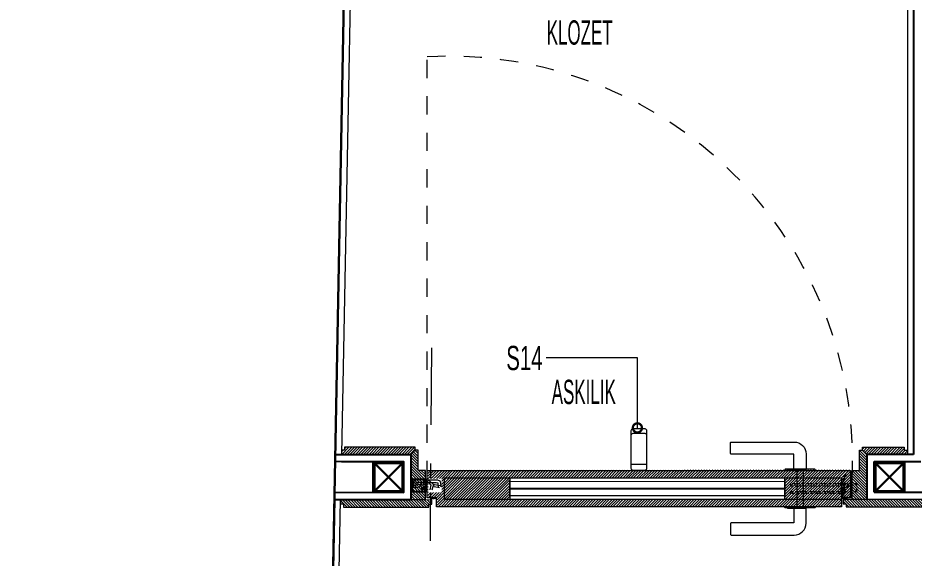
# Model space of a CAD drawing. Header units: centimetres. Extents: x 5488 to 20269, y -31398 to -19684.
# Drawn here: x 18571.6 to 18719, y -22487.3 to -22398.5 of the extents above; entities that cross this region are included whole.
import ezdxf
from ezdxf import colors
from ezdxf.entities.mleader import LeaderData, LeaderLine
from ezdxf.math import Vec2, Vec3

# ---------------------------------------------------------------- set-up
doc = ezdxf.new("R2010")
doc.units = ezdxf.units.CM
doc.set_wipeout_variables(frame=1)
for name, pattern in [('DASHED', [0.75, 0.5, -0.25]), ('HIDDEN', [9.525, 6.35, -3.175]), ('XKITLINE02', [4, 2, -2])]:
    doc.linetypes.add(name, pattern=pattern)
for name, color, linetype in [('3-OPN-XDR-HARDWARE', 52, 'Continuous'), ('Auto-İzolasyon malzemesi', 251, 'Continuous'), ('xxx_Autoxxx_Auto_Duvar_Alcipan', 51, 'Continuous')]:
    doc.layers.add(name, color=color, linetype=linetype)
for name, color, linetype, lineweight in [('Auto-SilikCizgiler', 251, 'Continuous', 0), ('xxx_Auto_CLADDING_WOOD_Hatch', 16, 'Continuous', 0), ('xxx_Auto_Duvar_Duvar Plan Kesit', 7, 'Continuous', 30), ('xxx_Auto_FFE-METAL', 132, 'Continuous', 5), ('xxx_Auto_Kaplama_Ahşap', 34, 'Continuous', 0), ('xxx_Auto_Kaplama_Ahşap Tarama', 16, 'Continuous', 5), ('xxx_Auto_Kaplama_Seramik', 182, 'Continuous', 13), ('xxx_Auto_Kaplama_Seramik Tarama', 186, 'Continuous', 5), ('xxx_Auto_Konstruksiyon_Metal', 141, 'Continuous', 0), ('xxx_Auto_Mobilya_Metal', 132, 'Continuous', 20), ('xxx_Auto_SIGN_GENERAL', 51, 'Continuous', 0), ('xxx_Auto_Tefris_Silik', 252, 'Continuous', 13), ('xxx_Auto_Tefris_Tefris', 32, 'Continuous', 15)]:
    doc.layers.add(name, color=color, linetype=linetype, lineweight=lineweight)
doc.layers.add('wipeout', color=7, linetype='Continuous', true_color=0xffffff)
doc.styles.add('AUTOBAN', font='')
doc.styles.add('ROMANS', font='romans')
doc.styles.get('AUTOBAN').set_extended_font_data('Helvetica Normal Tr')
doc.linetypes.add('BATTING', pattern='A,0.00254,-2.54,[134,ltypeshp.shx,S=2.54,R=0,X=-2.54,Y=0],-5.08,[134,ltypeshp.shx,S=2.54,R=180,X=2.54,Y=0],-2.54', length=10.16254)

# ---------------------------------------------------------------- blocks, each defined once
blk = doc.blocks.new('gizli menteşe')
blk.add_wipeout([(32460.16, 20587.51), (32462.32, 20587.51), (32462.32, 20589.71), (32460.16, 20589.71)]).translate(0, 0, 0.01)
at = {"layer": 'xxx_Auto_Mobilya_Metal', "extrusion": (0.000604345, -1.60261e-05, 1), "elevation": 19.29}
blk.add_lwpolyline([(32461.98, 20588.22), (32461.11, 20588.39, -0.53227), (32461.17, 20588.78), (32462.06, 20588.63)], format="xyb", dxfattribs=at)
blk.add_wipeout([(32457.5, 20587.52), (32459.66, 20587.51), (32459.66, 20589.71), (32457.5, 20589.71)]).translate(0, 0, 0.01)
for points in [[(32459.66, 20587.52), (32457.49, 20587.52), (32457.49, 20589.71), (32459.66, 20589.71)], [(32459.56, 20587.62), (32457.59, 20587.62), (32457.59, 20589.61), (32459.56, 20589.61)]]:
    blk.add_lwpolyline(points, close=True, dxfattribs=at)
for points in [[(32459.74, 20589.53), (32458.17, 20589.53), (32457.78, 20589.38), (32457.69, 20589.11), (32457.63, 20588.38)], [(32459.74, 20589.53), (32458.17, 20589.53), (32457.78, 20589.38), (32457.69, 20589.11), (32457.63, 20588.38)], [(32459.74, 20589.12), (32458.4, 20589.12), (32458.1, 20589.07), (32458.09, 20589.03), (32458.03, 20588.34)], [(32459.74, 20589.12), (32458.4, 20589.12), (32458.1, 20589.07), (32458.09, 20589.03), (32458.03, 20588.34)], [(32459.74, 20589.53), (32459.49, 20589.4), (32458.82, 20588.77), (32459.09, 20587.82)], [(32459.74, 20589.53), (32459.49, 20589.4), (32458.82, 20588.77), (32459.09, 20587.82)], [(32459.91, 20589.19), (32459.7, 20589.09), (32459.24, 20588.65), (32459.45, 20587.92)], [(32459.91, 20589.19), (32459.7, 20589.09), (32459.24, 20588.65), (32459.45, 20587.92)], [(32459.89, 20589.19), (32460.1, 20589.09), (32460.56, 20588.65), (32460.35, 20587.92)], [(32460.06, 20589.53), (32460.31, 20589.4), (32460.98, 20588.77), (32460.71, 20587.82)], [(32460.06, 20589.53), (32461.63, 20589.53), (32462.02, 20589.38), (32462.11, 20589.11), (32462.17, 20588.38)], [(32460.06, 20589.12), (32461.4, 20589.12), (32461.7, 20589.07), (32461.71, 20589.03), (32461.77, 20588.34)]]:
    blk.add_lwpolyline(points, dxfattribs=at)
blk.add_lwpolyline([(32457.83, 20588.22), (32458.7, 20588.39, 0.53227), (32458.64, 20588.78), (32457.75, 20588.63)], format="xyb", dxfattribs=at)
blk.add_lwpolyline([(32457.83, 20588.22), (32458.7, 20588.39, 0.53227), (32458.64, 20588.78), (32457.75, 20588.63)], format="xyb", dxfattribs=at)
at = {"layer": 'xxx_Auto_Mobilya_Metal', "extrusion": (0.000604345, -1.60261e-05, 1)}
for centre in [(32457.83, 20588.42, 19.29), (32459.31, 20587.82, 19.29)]:
    blk.add_circle(centre, 0.204, dxfattribs=at)
blk = doc.blocks.new('A$C81bdc4d8')
at = {"layer": 'xxx_Auto_Konstruksiyon_Metal'}
for points in [[(-0.05, 1.1), (0, 1.15), (0, 6.05), (-0.05, 6.1), (-0.15, 6.1), (-0.2, 6.05), (-0.2, 1.15), (-0.15, 1.1)], [(6.03, 1.1), (5.98, 1.15), (5.98, 6.05), (6.03, 6.1), (6.13, 6.1), (6.18, 6.05), (6.18, 1.15), (6.13, 1.1)]]:
    blk.add_lwpolyline(points, close=True, dxfattribs=at)
for points in [[(-0.2, 2.58), (-2.66, 2.58), (-2.66, -7.71), (-2.67, -7.77), (-2.7, -7.8), (-2.77, -7.82), (-4.56, -7.82), (-4.62, -7.8), (-4.65, -7.77), (-4.66, -7.71), (-4.66, 2.62, -0.408998), (-2.69, 4.62), (-0.2, 4.62)], [(6.18, 2.58), (8.64, 2.58), (8.64, -7.71), (8.65, -7.77), (8.69, -7.8), (8.75, -7.82), (10.54, -7.82), (10.6, -7.8), (10.63, -7.77), (10.64, -7.71), (10.64, 2.62, 0.408998), (8.67, 4.62), (6.18, 4.62)]]:
    blk.add_lwpolyline(points, format="xyb", dxfattribs=at)
for points in [[(-0.2, 1.51), (-0.22, 1.53), (-0.22, 4.65), (-0.2, 4.67)], [(6.18, 1.51), (6.2, 1.53), (6.2, 4.65), (6.18, 4.67)], [(-0.2, 4.12), (6.2, 4.12)], [(-0.2, 3.08), (6.2, 3.08)]]:
    blk.add_lwpolyline(points, dxfattribs=at)
at = {"layer": 'xxx_Auto_Mobilya_Metal', "linetype": 'DASHED'}
for points in [[(2.15, 10.9), (2.15, 12.9), (3.55, 12.9), (3.55, 10.9)], [(2.24, 10.6), (2.24, 11.6), (2.54, 11.6), (3.55, 10.6)]]:
    blk.add_lwpolyline(points, dxfattribs=at)
blk.add_lwpolyline([(0.81, 11.2), (0.81, 11.2, 0.414214), (1.31, 10.7), (4.61, 10.7), (4.61, 10.9), (1.31, 10.9, -0.414214), (1.01, 11.2)], format="xyb", close=True, dxfattribs=at)
for points in [[(2.05, 10.9), (2.05, 10.8), (3.65, 10.8), (3.65, 10.9)], [(2.12, 10.3), (3.92, 10.3), (3.92, 10.6), (2.12, 10.6)], [(2.24, 2.05), (2.54, 2.05), (2.54, 10.3), (2.24, 10.3)], [(3.79, 2.05), (3.49, 2.05), (3.49, 10.3), (3.79, 10.3)]]:
    blk.add_lwpolyline(points, close=True, dxfattribs=at)
blk = doc.blocks.new('A$C43927237')
at = {"layer": 'wipeout', "color": 1, "xscale": 7.97828250740921, "yscale": 7.97828250740921, "zscale": 7.97828250740921, "rotation": 270}
blk.add_blockref('A$C81bdc4d8', (-42.8, 0), dxfattribs=at)
blk = doc.blocks.new('kutu profil')
at = {"layer": 'xxx_Auto_Duvar_Duvar Plan Kesit', "color": 0}
for points in [[(0, -5), (5, -5), (5, 0), (0, 0)], [(0.2, -4.8), (4.8, -4.8), (4.8, -0.2), (0.2, -0.2)]]:
    blk.add_lwpolyline(points, close=True, dxfattribs=at)
blk.add_lwpolyline([(0.2, -4.8), (4.8, -0.2), (4.8, -4.8), (0.2, -0.2)], dxfattribs=at)
blk = doc.blocks.new('A$Cd4c68676')
at = {"layer": 'xxx_Auto_CLADDING_WOOD_Hatch'}
h = blk.add_hatch(dxfattribs=at)
h.set_pattern_fill('ANSI31', color=256, scale=0.1, angle=810)
h.set_pattern_definition([(135, (6544.17635, -242768.95117), (-0.22450640303, -0.22450640303), [])])
h.paths.add_polyline_path([(70.44, 453.62), (70.44, 446.22), (68.04, 446.22), (68.04, 451.02), (69.24, 451.02), (69.24, 454.32), (69.74, 454.32)])
h = blk.add_hatch(dxfattribs=at)
h.set_pattern_fill('ANSI31', color=256, scale=0.1, angle=810)
h.set_pattern_definition([(135, (-73829.01786, -5505.9717), (-0.224506403, -0.224506403), [])])
h.paths.add_polyline_path([(-16.13, 445.49), (-15.63, 445.49), (-15.63, 444.99), (-1.63, 444.95), (-1.63, 445.44), (-1.13, 445.45), (-1.13, 446.14), (-16.13, 446.18)])
h = blk.add_hatch(dxfattribs=at)
h.set_pattern_fill('ANSI31', color=256, scale=0.1, angle=810)
h.set_pattern_definition([(135, (-73726.72675, -5505.94916), (-0.224506403, -0.224506403), [])])
h.paths.add_polyline_path([(97.04, 445.51), (97.54, 445.52), (97.54, 446.21), (66.54, 446.21), (66.54, 445.52), (67.04, 445.52), (67.04, 445.02), (97.04, 445.02)])
at = {"layer": 'xxx_Auto_Kaplama_Ahşap Tarama'}
h = blk.add_hatch(dxfattribs=at)
h.set_pattern_fill('ANSI31', color=256, scale=0.1, angle=180)
h.set_pattern_definition([(225, (12813.203, -164887.78267), (0.224506403, -0.224506403), [])])
h.paths.add_polyline_path([(-15.98, 454.33), (-15.98, 453.64), (-4.56, 453.62), (-3.86, 454.32), (-3.86, 454.82), (-15.48, 454.83), (-15.48, 454.33)])
h = blk.add_hatch(dxfattribs=at)
h.set_pattern_fill('ANSI31', color=256, scale=0.1, angle=180)
h.set_pattern_definition([(225, (12822.90656, -164878.0235), (0.224506403, -0.224506403), [])])
h.paths.add_polyline_path([(77.09, 454.32), (77.09, 453.62), (70.44, 453.62), (69.74, 454.32), (69.74, 454.82), (76.59, 454.82), (76.59, 454.32)])
h = blk.add_hatch(dxfattribs=at)
h.set_pattern_fill('ANSI31', color=256, scale=0.1, angle=180)
h.set_pattern_definition([(225, (12814.6729, -164877.5803), (0.224506403, -0.224506403), [])])
h.paths.add_polyline_path([(67.74, 446.52), (66.24, 446.52), (66.24, 445.02), (-0.26, 445.02), (-0.26, 446.52), (-1.76, 446.52), (-1.76, 451.02), (67.74, 451.12)])
h.paths.add_polyline_path([(66.24, 446.52), (66.24, 446.21), (1.04, 446.21), (1.04, 449.81), (66.24, 449.83)], flags=17)
h = blk.add_hatch(dxfattribs=at)
h.set_pattern_fill('ANSI31', color=256, scale=0.1, angle=180)
h.set_pattern_definition([(225, (38166.775, -160766.65128), (0.224506403, -0.224506403), [])])
h.paths.add_polyline_path([(11.73, 446.21), (0.94, 446.21), (0.94, 449.81), (11.73, 449.81)])
h = blk.add_hatch(dxfattribs=at)
h.set_pattern_fill('ANSI31', color=256, scale=0.1, angle=180)
h.set_pattern_definition([(225, (83109.02914, -202026.80726), (0.22450640303, -0.22450640303), [])])
h.paths.add_polyline_path([(56.95, 449.81), (66.24, 449.81), (66.24, 446.21), (56.95, 446.21)])
at = {"layer": '3-OPN-XDR-HARDWARE', "ltscale": 2}
for points in [[(-0.88, 446.37), (-1.25, 446.37), (-1.25, 446.52), (-0.5, 446.52, -0.092)], [(-0.88, 446.42), (-1.2, 446.42), (-1.2, 446.47), (-0.71, 446.47, -0.043117)], [(66.76, 446.37), (67.13, 446.37), (67.13, 446.52), (66.38, 446.52, 0.092)], [(66.76, 446.42), (67.08, 446.42), (67.08, 446.47), (66.59, 446.47, 0.043117)]]:
    blk.add_lwpolyline(points, format="xyb", close=True, dxfattribs=at)
at = {"layer": 'Auto-İzolasyon malzemesi', "linetype": 'BATTING', "ltscale": 0.008}
blk.add_lwpolyline([(11.73, 448.02), (56.95, 448.02)], dxfattribs=at)
at = {"layer": 'Auto-SilikCizgiler'}
blk.add_lwpolyline([(11.73, 449.22), (56.95, 449.21), (56.95, 446.81), (11.73, 446.82)], close=True, dxfattribs=at)
at = {"layer": 'xxx_Auto_Duvar_Duvar Plan Kesit', "color": 0}
for points in [[(-5.76, 452.42), (-5.81, 447.37)], [(-5.76, 452.42), (-5.76, 452.42)], [(10.2, 250.23), (-1.53, 250.21), (-1.16, 290.35), (-20.08, 290.11), (-17.13, 446.27)]]:
    blk.add_lwpolyline(points, dxfattribs=at)
at = {"layer": 'xxx_Auto_Kaplama_Seramik'}
for points in [[(-13.42, 588.41), (-15.98, 453.64)], [(77.09, 588.41), (77.09, 453.62)], [(4.83, 251.21), (-0.52, 251.21), (-0.15, 291.36), (-19.06, 291.12), (-16.13, 446.19)]]:
    blk.add_lwpolyline(points, dxfattribs=at)
at = {"layer": 'xxx_Auto_Kaplama_Seramik Tarama', "color": 0}
blk.add_lwpolyline([(-14.42, 589.43), (-20.08, 290.08)], dxfattribs=at)
at = {"layer": 'xxx_Auto_Tefris_Silik', "linetype": 'HIDDEN', "ltscale": 2}
blk.add_lwpolyline([(-1.19, 471.2), (-2.41, 290.33)], dxfattribs=at)
at = {"layer": 'xxx_Auto_Tefris_Tefris'}
for points in [[(-15.98, 454.33), (-15.98, 453.64), (-4.56, 453.62), (-3.86, 454.32), (-3.86, 454.82), (-15.48, 454.83), (-15.48, 454.33)], [(70.44, 453.62), (70.44, 446.22), (68.04, 446.22), (68.04, 451.02), (69.24, 451.02), (69.24, 454.32), (69.74, 454.32)], [(77.09, 454.32), (77.09, 453.62), (70.44, 453.62), (69.74, 454.32), (69.74, 454.82), (76.59, 454.82), (76.59, 454.32)], [(66.24, 445.02), (-0.36, 445.02), (-0.36, 446.52), (-1.86, 446.52), (-1.86, 451.02), (67.74, 451.02), (67.74, 446.52), (66.24, 446.52)], [(66.24, 446.21), (0.94, 446.21), (0.94, 449.81), (66.24, 449.81)], [(11.73, 446.21), (0.94, 446.21), (0.94, 449.81), (11.73, 449.81)], [(56.95, 449.81), (66.24, 449.81), (66.24, 446.21), (56.95, 446.21)], [(-15.63, 444.99), (-1.63, 444.95), (-1.63, 445.44), (-1.13, 445.45), (-1.13, 446.14), (-16.13, 446.19), (-16.13, 445.49), (-15.63, 445.49)], [(66.54, 446.21), (66.54, 445.52), (67.04, 445.52), (67.04, 445.02), (97.04, 445.02), (97.04, 445.51), (97.54, 445.52), (97.54, 446.21)]]:
    blk.add_lwpolyline(points, close=True, dxfattribs=at)
at = {"layer": 'xxx_Autoxxx_Auto_Duvar_Alcipan'}
for points in [[(78.09, 589.44), (78.09, 453.62)], [(-16.99, 453.65), (-4.56, 453.62)], [(78.09, 453.62), (70.44, 453.62), (70.44, 446.22)], [(-17.11, 447.42), (-5.76, 447.4), (-5.74, 452.42), (-15.99, 452.45), (-17.01, 452.47)], [(79.29, 452.42), (71.64, 452.42), (71.64, 447.42)], [(71.64, 447.42), (92.44, 447.42)]]:
    blk.add_lwpolyline(points, dxfattribs=at)
at = {"layer": 'xxx_Auto_FFE-METAL', "xscale": 0.1253402595196809, "yscale": 0.1253402595196809, "zscale": 0.1253402595196809}
blk.add_blockref('A$C43927237', (61.2, 451.02), dxfattribs=at)
at = {"layer": 'xxx_Auto_Konstruksiyon_Metal'}
for p in [(-10.76, 452.42), (71.64, 452.42)]:
    blk.add_blockref('kutu profil', p, dxfattribs=at)
at = {"layer": 'xxx_Auto_Kaplama_Ahşap Tarama', "color": 1}
blk.add_blockref('gizli menteşe', (-32461.83, -20140.08, -0.01), dxfattribs=at)
at = {"layer": 'xxx_Auto_CLADDING_WOOD_Hatch'}
h = blk.add_hatch(dxfattribs=at)
h.set_pattern_fill('ANSI31', color=256, scale=0.1, angle=810)
h.set_pattern_definition([(135, (6540.9688, -242778.7064), (-0.22450640303, -0.22450640303), [])])
h.paths.add_polyline_path([(-4.56, 453.62), (-4.56, 446.22), (-2.16, 446.22), (-2.16, 451.02), (-3.36, 451.02), (-3.36, 454.32), (-3.86, 454.32)])
at = {"layer": 'xxx_Auto_Kaplama_Ahşap', "color": 8, "linetype": 'XKITLINE02', "ltscale": 1.5, "true_color": 0x808080, "elevation": 0}
blk.add_lwpolyline([(-1.91, 449.57), (-1.91, 519.07, -0.443945), (67.99, 449.57)], format="xyb", dxfattribs=at)
at = {"layer": 'xxx_Auto_Tefris_Tefris'}
blk.add_lwpolyline([(-4.56, 453.62), (-4.56, 446.22), (-2.16, 446.22), (-2.16, 451.02), (-3.36, 451.02), (-3.36, 454.32), (-3.86, 454.32)], close=True, dxfattribs=at)
at = {"layer": 'xxx_Autoxxx_Auto_Duvar_Alcipan'}
blk.add_lwpolyline([(-4.56, 453.62), (-4.58, 446.19), (-17.13, 446.19)], dxfattribs=at)
blk = doc.blocks.new('_DotSmall')
at = {"color": 0, "linetype": 'ByBlock', "const_width": 0.5}
blk.add_lwpolyline([(-0.0625, 0, 1), (0.0625, 0, 1)], format="xyb", close=True, dxfattribs=at)
blk = doc.blocks.new('x2202_Autoban_Istinye Park_Food Hall_PLAN_altlik_20220517$0$2202_Autoban_Istinye Park_Food Hall_PLAN_altlik_20220506$0$S17_plan')
blk.add_lwpolyline([(0, -0.95), (0, 0.95, -0.414214), (0.3, 1.25), (5.8, 1.25, -0.414214), (6.1, 0.95), (6.1, -0.95, -0.414214), (5.8, -1.25), (0.3, -1.25, -0.414214)], format="xyb", close=True)
blk.add_lwpolyline([(1, 1.25), (1, -1.25)])
blk.add_lwpolyline([(5.8, 1.25), (6.57, 1.25, -0.414214), (6.87, 0.95), (6.87, -0.95, -0.414214), (6.57, -1.25), (5.8, -1.25)], format="xyb")
blk = doc.blocks.new('WCVİTRİFİYE')
at = {"rotation": 90}
blk.add_blockref('x2202_Autoban_Istinye Park_Food Hall_PLAN_altlik_20220517$0$2202_Autoban_Istinye Park_Food Hall_PLAN_altlik_20220506$0$S17_plan', (1.1, -137.39), dxfattribs=at)
blk = doc.blocks.new('WC TEFRIS')
at = {"layer": 'xxx_Auto_Tefris_Tefris', "color": 0}
blk.add_blockref('WCVİTRİFİYE', (-259.8, 858.8), dxfattribs=at)
blk = doc.blocks.new('A$C1e03b758')
at = {"layer": 'xxx_Auto_SIGN_GENERAL', "color": 12, "char_height": 4, "attachment_point": 5, "line_spacing_factor": 0.75, "style": 'ROMANS'}
for s, width, insert in [('{\\fArial|b0|i0|c162|p34;\\W0.5;KLOZET}', 11.0959, (37.77, 51.95)), ('{\\fArial|b0|i0|c162|p34;\\W0.5;ASKILIK}', 26.804, (38.44, -7.19))]:
    blk.add_mtext_dynamic_manual_height_columns(s, width=width, gutter_width=20, heights=[0], dxfattribs=dict(at, insert=insert))
at = {"layer": 'xxx_Auto_SIGN_GENERAL', "color": 12}
ml = blk.add_multileader_mtext('Standard', dxfattribs=at)
ml.set_content('{\\W0.6;S14}', color=12, style='AUTOBAN')
ml.set_leader_properties()
ml.set_arrow_properties(name='DOTSMALL')
ml.build(insert=Vec2(0, 0))
ml.multileader.update_dxf_attribs({"has_text_frame": 1, "dogleg_length": 2.04, "arrow_head_size": 3})
ctx = ml.context
ctx.base_point, ctx.arrow_head_size, ctx.landing_gap_size, ctx.plane_origin = Vec3(25.23, -1.58), 3, 0.6, Vec3(2.29, 81.11)
ctx.text_align_type = 2
notes = []
notes.append((ctx, [(1, (1, 1, 0), (47.26, -1.58), (-1, 0), 15, [(0, [(47.26, -13.08)], 0, [])])]))
ctx.mtext.insert, ctx.mtext.width, ctx.mtext.defined_height, ctx.mtext.alignment, ctx.mtext.flow_direction = Vec3(31.66, 0.42), 4.2015, 4.28, 3, 5
for ctx, leaders in notes:
    for number, flags, end, landing, length, lines in leaders:
        leader = LeaderData()
        leader.index, (leader.has_last_leader_line, leader.has_dogleg_vector, leader.attachment_direction) = number, flags
        leader.last_leader_point, leader.dogleg_vector, leader.dogleg_length = Vec3(end), Vec3(landing), length
        for number, points, colour, breaks in lines:
            line = LeaderLine()
            line.index, line.vertices, line.color, line.breaks = number, Vec3.list(points), colors.encode_raw_color(colour), breaks
            leader.lines.append(line)
        ctx.leaders.append(leader)

msp = doc.modelspace()

# ---------------------------------------------------------------- linework, layer by layer
at = {"layer": 'xxx_Auto_Duvar_Duvar Plan Kesit'}
msp.add_lwpolyline([(17084.85, -22081.2), (17085.12, -22068.94), (17371.12, -22061.47), (17370.69, -22091.14), (17383.68, -22091.38), (17384.22, -22062.02), (17587.9, -22057.89), (17586.43, -22139), (17598.51, -22139.21), (17599.96, -22058.28), (18563.5, -22038.28), (18561.49, -22923.93), (18640.77, -22923.93), (18640.24, -22701.09), (18651.04, -22701.04), (18650.98, -22673.72), (18639.25, -22673.75), (18639.62, -22633.61), (18620.69, -22633.85), (18626.35, -22334.51)], dxfattribs=at)

# ---------------------------------------------------------------- next in the draw order: block references
msp.add_blockref('A$Cd4c68676', (18640.77, -22923.93))

# ---------------------------------------------------------------- next in the draw order: block references
at = {"layer": 'xxx_Auto_Kaplama_Ahşap'}
msp.add_blockref('A$C1e03b758', (18626.2, -22452.84), dxfattribs=at)

# ---------------------------------------------------------------- next in the draw order: block references
at = {"layer": 'xxx_Auto_Konstruksiyon_Metal'}
msp.add_blockref('WC TEFRIS', (18932.41, -23194.32), dxfattribs=at)

doc.saveas('drawing.dxf')
